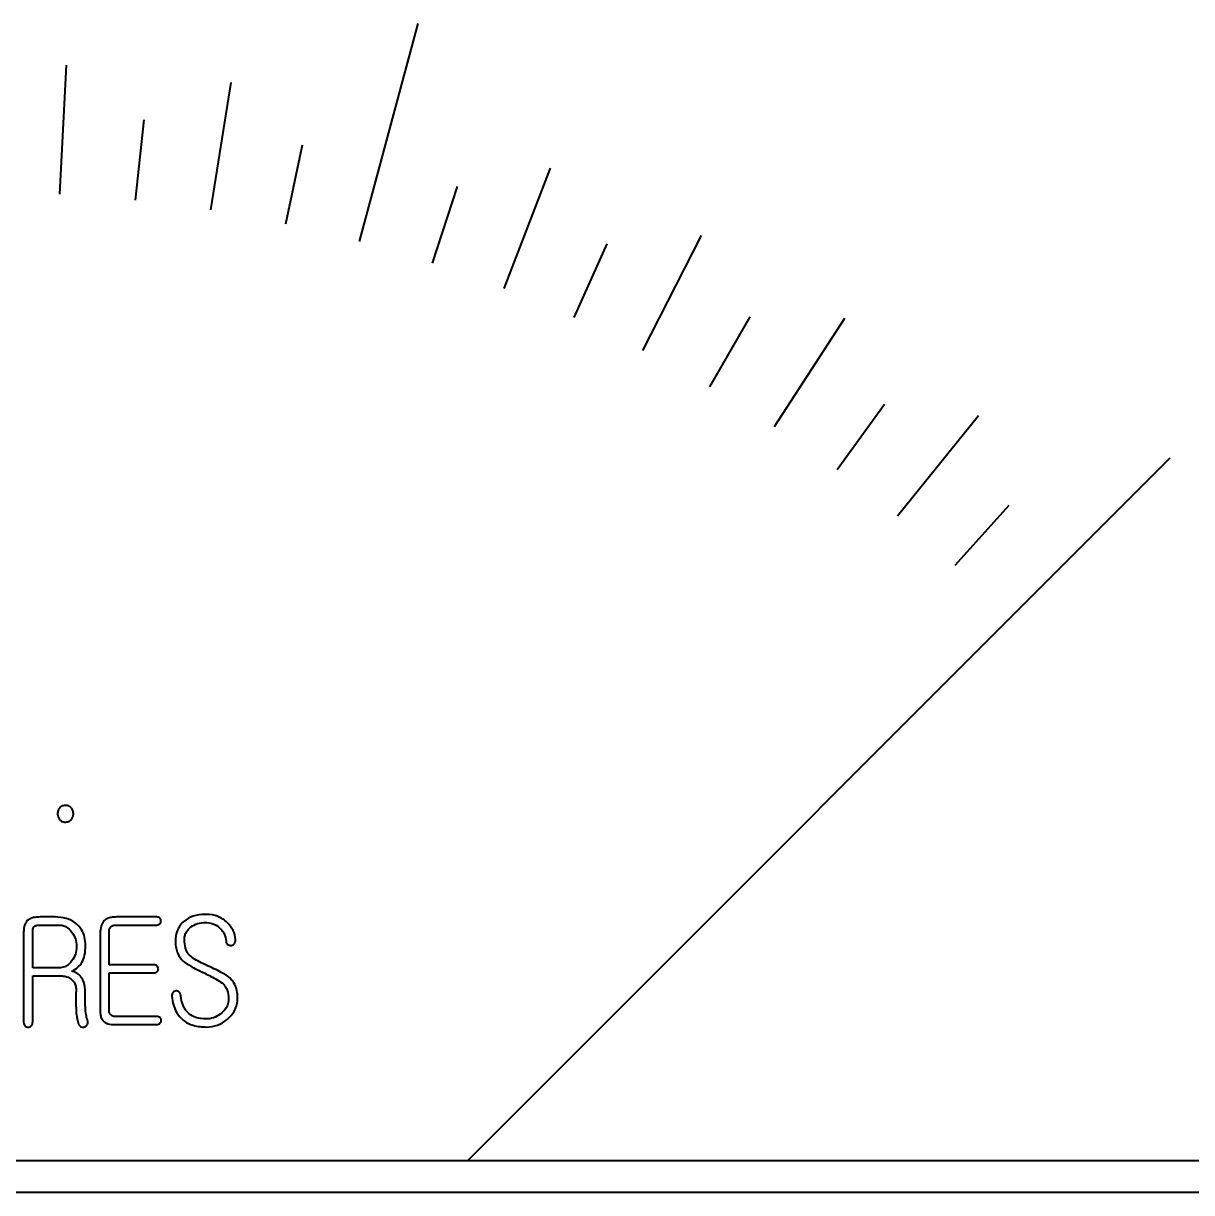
# Model space of a CAD drawing. Header units: millimetres. Extents: x 0 to 4752, y 0 to 3360.
# Drawn here: x 1899.65 to 1935.86, y 1731.88 to 1768.11 of the extents above; entities that cross this region are included whole.
import ezdxf

# ---------------------------------------------------------------- set-up
doc = ezdxf.new("R2010")
doc.units = ezdxf.units.MM
doc.header["$LTSCALE"] = 8
doc.layers.add('가시적인 것(ISO)', color=3, linetype='Continuous', lineweight=40)

msp = doc.modelspace()

# ---------------------------------------------------------------- linework, layer by layer
at = {"layer": '가시적인 것(ISO)'}
for p, q in [((1910.069, 1761.349), (1911.881, 1768.11)), ((1900.777, 1762.82), (1900.987, 1766.815)), ((1905.462, 1762.328), (1906.088, 1766.279)), ((1903.126, 1762.635), (1903.387, 1765.122)), ((1907.778, 1761.899), (1908.298, 1764.344)), ((1914.549, 1759.893), (1915.982, 1763.627)), ((1912.328, 1760.68), (1913.101, 1763.057)), ((1918.852, 1757.977), (1920.668, 1761.541)), ((1916.725, 1758.992), (1917.742, 1761.275)), ((1920.922, 1756.853), (1922.172, 1759.018)), ((1922.931, 1755.622), (1925.11, 1758.977)), ((1924.873, 1754.288), (1926.342, 1756.31)), ((1926.742, 1752.854), (1929.259, 1755.962)), ((1913.422, 1732.882), (1935.192, 1754.652)), ((1928.533, 1751.323), (1930.206, 1753.181)), ((1900.631, 1740.422), (1900.169, 1740.422)), ((1903.773, 1740.422), (1902.535, 1740.422)), ((1905.328, 1740.499), (1905.274, 1740.499)), ((1900.155, 1740.173), (1900.749, 1740.173)), ((1902.504, 1740.173), (1903.773, 1740.173)), ((1899.656, 1739.955), (1899.656, 1737.162)), ((1899.937, 1738.844), (1899.937, 1739.982)), ((1902.027, 1739.91), (1902.027, 1737.525)), ((1902.309, 1738.939), (1902.309, 1739.982)), ((1900.749, 1738.844), (1899.937, 1738.844)), ((1899.937, 1737.162), (1899.937, 1738.595)), ((1899.937, 1738.595), (1900.858, 1738.595)), ((1903.696, 1738.939), (1902.309, 1738.939)), ((1902.309, 1737.53), (1902.309, 1738.69)), ((1902.309, 1738.69), (1903.696, 1738.69)), ((1905.224, 1738.699), (1905.269, 1738.677)), ((1901.279, 1738.191), (1901.275, 1738.001)), ((1903.773, 1737.339), (1902.49, 1737.339)), ((1902.476, 1737.09), (1903.773, 1737.09)), ((1849.172, 1732.882), (1947.672, 1732.882)), ((1952.422, 1731.882), (1844.422, 1731.882))]:
    msp.add_line(p, q, dxfattribs=at)
for points, knots in [([(1900.767, 1743.799), (1900.747, 1743.774), (1900.733, 1743.747), (1900.713, 1743.685), (1900.708, 1743.651), (1900.708, 1743.617)], [-0.01958775, -0.01958775, -0.01958775, -0.01958775, -0.01015055, -0.01015055, 0, 0, 0, 0]), ([(1900.953, 1743.876), (1900.932, 1743.876), (1900.911, 1743.874), (1900.872, 1743.866), (1900.853, 1743.86), (1900.809, 1743.838), (1900.787, 1743.821), (1900.767, 1743.799)], [-0.02091591, -0.02091591, -0.02091591, -0.02091591, -0.01461309, -0.01461309, -0.00880844, -0.00880844, 0, 0, 0, 0]), ([(1901.134, 1743.799), (1901.124, 1743.812), (1901.112, 1743.823), (1901.086, 1743.843), (1901.071, 1743.851), (1901.024, 1743.871), (1900.988, 1743.876), (1900.953, 1743.876)], [-0.02047501, -0.02047501, -0.02047501, -0.02047501, -0.01550345, -0.01550345, -0.01056054, -0.01056054, 0, 0, 0, 0]), ([(1901.198, 1743.617), (1901.198, 1743.651), (1901.193, 1743.685), (1901.171, 1743.747), (1901.156, 1743.775), (1901.134, 1743.799)], [-0.01981745, -0.01981745, -0.01981745, -0.01981745, -0.00962268, -0.00962268, 0, 0, 0, 0]), ([(1900.708, 1743.617), (1900.708, 1743.586), (1900.713, 1743.555), (1900.733, 1743.495), (1900.748, 1743.469), (1900.767, 1743.445)], [-0.01873777, -0.01873777, -0.01873777, -0.01873777, -0.00922327, -0.00922327, 0, 0, 0, 0]), ([(1900.767, 1743.445), (1900.779, 1743.431), (1900.792, 1743.419), (1900.82, 1743.398), (1900.835, 1743.389), (1900.884, 1743.369), (1900.918, 1743.364), (1900.953, 1743.364)], [-0.02112339, -0.02112339, -0.02112339, -0.02112339, -0.01572684, -0.01572684, -0.01044157, -0.01044157, 0, 0, 0, 0]), ([(1900.953, 1743.364), (1900.975, 1743.364), (1900.997, 1743.366), (1901.038, 1743.375), (1901.056, 1743.382), (1901.098, 1743.406), (1901.118, 1743.424), (1901.134, 1743.445)], [-0.02078042, -0.02078042, -0.02078042, -0.02078042, -0.01421578, -0.01421578, -0.00820809, -0.00820809, 0, 0, 0, 0]), ([(1901.134, 1743.445), (1901.155, 1743.469), (1901.171, 1743.495), (1901.193, 1743.554), (1901.198, 1743.586), (1901.198, 1743.617)], [-0.01895806, -0.01895806, -0.01895806, -0.01895806, -0.00955613, -0.00955613, 0, 0, 0, 0]), ([(1900.169, 1740.422), (1900.112, 1740.422), (1900.054, 1740.419), (1899.952, 1740.401), (1899.906, 1740.389), (1899.829, 1740.355), (1899.797, 1740.335), (1899.77, 1740.309)], [-0.04224248, -0.04224248, -0.04224248, -0.04224248, -0.02526346, -0.02526346, -0.01140626, -0.01140626, 0, 0, 0, 0]), ([(1901.252, 1740.241), (1901.167, 1740.303), (1901.073, 1740.347), (1900.862, 1740.409), (1900.746, 1740.422), (1900.631, 1740.422)], [-0.06611103, -0.06611103, -0.06611103, -0.06611103, -0.03454931, -0.03454931, 0, 0, 0, 0]), ([(1902.535, 1740.422), (1902.482, 1740.422), (1902.428, 1740.419), (1902.332, 1740.402), (1902.289, 1740.39), (1902.212, 1740.354), (1902.178, 1740.333), (1902.15, 1740.304)], [-0.04123546, -0.04123546, -0.04123546, -0.04123546, -0.0253322, -0.0253322, -0.01206319, -0.01206319, 0, 0, 0, 0]), ([(1903.877, 1740.386), (1903.864, 1740.398), (1903.848, 1740.407), (1903.812, 1740.419), (1903.793, 1740.422), (1903.773, 1740.422)], [-0.01138476, -0.01138476, -0.01138476, -0.01138476, -0.00589661, -0.00589661, 0, 0, 0, 0]), ([(1905.274, 1740.499), (1905.15, 1740.499), (1905.025, 1740.484), (1904.803, 1740.409), (1904.709, 1740.357), (1904.625, 1740.286)], [-0.07016496, -0.07016496, -0.07016496, -0.07016496, -0.03293737, -0.03293737, 0, 0, 0, 0]), ([(1905.972, 1740.245), (1905.93, 1740.287), (1905.884, 1740.324), (1905.786, 1740.388), (1905.735, 1740.414), (1905.569, 1740.48), (1905.449, 1740.499), (1905.328, 1740.499)], [-0.07147977, -0.07147977, -0.07147977, -0.07147977, -0.05375878, -0.05375878, -0.03643392, -0.03643392, 0, 0, 0, 0]), ([(1899.77, 1740.309), (1899.75, 1740.29), (1899.734, 1740.269), (1899.705, 1740.221), (1899.694, 1740.194), (1899.663, 1740.099), (1899.656, 1740.025), (1899.656, 1739.955)], [-0.03779299, -0.03779299, -0.03779299, -0.03779299, -0.02973433, -0.02973433, -0.02098843, -0.02098843, 0, 0, 0, 0]), ([(1899.937, 1739.982), (1899.937, 1740.004), (1899.939, 1740.026), (1899.946, 1740.064), (1899.951, 1740.081), (1899.965, 1740.108), (1899.973, 1740.119), (1899.983, 1740.127)], [-0.01556032, -0.01556032, -0.01556032, -0.01556032, -0.00912949, -0.00912949, -0.00393774, -0.00393774, 0, 0, 0, 0]), ([(1899.983, 1740.127), (1899.992, 1740.135), (1900.002, 1740.142), (1900.024, 1740.153), (1900.038, 1740.158), (1900.084, 1740.17), (1900.121, 1740.173), (1900.155, 1740.173)], [-0.01786474, -0.01786474, -0.01786474, -0.01786474, -0.01430709, -0.01430709, -0.0102244, -0.0102244, 0, 0, 0, 0]), ([(1900.749, 1740.173), (1900.79, 1740.173), (1900.831, 1740.168), (1900.911, 1740.147), (1900.948, 1740.131), (1901.046, 1740.074), (1901.099, 1740.023), (1901.143, 1739.964)], [-0.04660547, -0.04660547, -0.04660547, -0.04660547, -0.03417312, -0.03417312, -0.02203128, -0.02203128, 0, 0, 0, 0]), ([(1901.574, 1739.529), (1901.574, 1739.62), (1901.565, 1739.711), (1901.524, 1739.878), (1901.494, 1739.954), (1901.4, 1740.11), (1901.333, 1740.181), (1901.252, 1740.241)], [-0.0817917, -0.0817917, -0.0817917, -0.0817917, -0.05457237, -0.05457237, -0.03008789, -0.03008789, 0, 0, 0, 0]), ([(1902.15, 1740.304), (1902.129, 1740.283), (1902.111, 1740.259), (1902.08, 1740.205), (1902.068, 1740.175), (1902.035, 1740.07), (1902.027, 1739.987), (1902.027, 1739.91)], [-0.04195215, -0.04195215, -0.04195215, -0.04195215, -0.03304548, -0.03304548, -0.02333378, -0.02333378, 0, 0, 0, 0]), ([(1902.309, 1739.982), (1902.309, 1740.011), (1902.312, 1740.039), (1902.329, 1740.085), (1902.34, 1740.103), (1902.354, 1740.118)], [-0.014738, -0.014738, -0.014738, -0.014738, -0.00625443, -0.00625443, 0, 0, 0, 0]), ([(1902.354, 1740.118), (1902.363, 1740.127), (1902.373, 1740.135), (1902.395, 1740.149), (1902.406, 1740.155), (1902.446, 1740.169), (1902.475, 1740.173), (1902.504, 1740.173)], [-0.01637798, -0.01637798, -0.01637798, -0.01637798, -0.01254625, -0.01254625, -0.00865005, -0.00865005, 0, 0, 0, 0]), ([(1903.773, 1740.173), (1903.785, 1740.173), (1903.798, 1740.174), (1903.821, 1740.178), (1903.831, 1740.182), (1903.855, 1740.193), (1903.867, 1740.202), (1903.877, 1740.213)], [-0.01161934, -0.01161934, -0.01161934, -0.01161934, -0.00791519, -0.00791519, -0.00458114, -0.00458114, 0, 0, 0, 0]), ([(1903.913, 1740.3), (1903.913, 1740.316), (1903.911, 1740.331), (1903.898, 1740.361), (1903.889, 1740.374), (1903.877, 1740.386)], [-0.009711176, -0.009711176, -0.009711176, -0.009711176, -0.004887734, -0.004887734, 0, 0, 0, 0]), ([(1903.877, 1740.213), (1903.889, 1740.225), (1903.898, 1740.238), (1903.911, 1740.268), (1903.913, 1740.284), (1903.913, 1740.3)], [-0.00971164, -0.00971164, -0.00971164, -0.00971164, -0.004823673, -0.004823673, 0, 0, 0, 0]), ([(1904.625, 1740.286), (1904.582, 1740.249), (1904.544, 1740.207), (1904.477, 1740.115), (1904.45, 1740.066), (1904.381, 1739.899), (1904.362, 1739.775), (1904.362, 1739.651)], [-0.07126225, -0.07126225, -0.07126225, -0.07126225, -0.05419658, -0.05419658, -0.03721927, -0.03721927, 0, 0, 0, 0]), ([(1904.643, 1739.733), (1904.643, 1739.774), (1904.648, 1739.815), (1904.669, 1739.894), (1904.684, 1739.93), (1904.74, 1740.023), (1904.788, 1740.073), (1904.843, 1740.114)], [-0.04496548, -0.04496548, -0.04496548, -0.04496548, -0.03258597, -0.03258597, -0.02059948, -0.02059948, 0, 0, 0, 0]), ([(1904.843, 1740.114), (1904.906, 1740.159), (1904.975, 1740.193), (1905.126, 1740.239), (1905.206, 1740.25), (1905.287, 1740.25)], [-0.04756432, -0.04756432, -0.04756432, -0.04756432, -0.0242498, -0.0242498, 0, 0, 0, 0]), ([(1905.287, 1740.25), (1905.367, 1740.25), (1905.445, 1740.238), (1905.592, 1740.187), (1905.658, 1740.149), (1905.718, 1740.1)], [-0.04695335, -0.04695335, -0.04695335, -0.04695335, -0.02314655, -0.02314655, 0, 0, 0, 0]), ([(1905.718, 1740.1), (1905.749, 1740.073), (1905.777, 1740.044), (1905.827, 1739.98), (1905.849, 1739.946), (1905.904, 1739.833), (1905.924, 1739.75), (1905.931, 1739.665)], [-0.05003729, -0.05003729, -0.05003729, -0.05003729, -0.03773837, -0.03773837, -0.02564629, -0.02564629, 0, 0, 0, 0]), ([(1906.226, 1739.724), (1906.217, 1739.822), (1906.192, 1739.915), (1906.104, 1740.095), (1906.044, 1740.175), (1905.972, 1740.245)], [-0.05979502, -0.05979502, -0.05979502, -0.05979502, -0.03028821, -0.03028821, 0, 0, 0, 0]), ([(1901.143, 1739.964), (1901.194, 1739.9), (1901.233, 1739.83), (1901.286, 1739.673), (1901.298, 1739.59), (1901.298, 1739.506)], [-0.04966647, -0.04966647, -0.04966647, -0.04966647, -0.02516887, -0.02516887, 0, 0, 0, 0]), ([(1904.77, 1739.266), (1904.748, 1739.292), (1904.73, 1739.321), (1904.698, 1739.385), (1904.685, 1739.421), (1904.651, 1739.545), (1904.643, 1739.642), (1904.643, 1739.733)], [-0.04882588, -0.04882588, -0.04882588, -0.04882588, -0.03861707, -0.03861707, -0.02729581, -0.02729581, 0, 0, 0, 0]), ([(1906.189, 1739.597), (1906.196, 1739.605), (1906.202, 1739.614), (1906.212, 1739.633), (1906.216, 1739.643), (1906.225, 1739.676), (1906.227, 1739.7), (1906.226, 1739.724)], [-0.013556, -0.013556, -0.013556, -0.013556, -0.01034942, -0.01034942, -0.00710447, -0.00710447, 0, 0, 0, 0]), ([(1901.298, 1739.506), (1901.298, 1739.423), (1901.286, 1739.342), (1901.233, 1739.187), (1901.194, 1739.117), (1901.143, 1739.053)], [-0.04923435, -0.04923435, -0.04923435, -0.04923435, -0.02438705, -0.02438705, 0, 0, 0, 0]), ([(1901.461, 1739.012), (1901.502, 1739.081), (1901.529, 1739.158), (1901.567, 1739.331), (1901.574, 1739.432), (1901.574, 1739.529)], [-0.05316994, -0.05316994, -0.05316994, -0.05316994, -0.02912758, -0.02912758, 0, 0, 0, 0]), ([(1904.362, 1739.651), (1904.362, 1739.586), (1904.368, 1739.522), (1904.392, 1739.399), (1904.41, 1739.342), (1904.475, 1739.199), (1904.532, 1739.123), (1904.603, 1739.057)], [-0.06647979, -0.06647979, -0.06647979, -0.06647979, -0.04702986, -0.04702986, -0.02901513, -0.02901513, 0, 0, 0, 0]), ([(1905.931, 1739.665), (1905.932, 1739.653), (1905.934, 1739.641), (1905.941, 1739.62), (1905.946, 1739.61), (1905.961, 1739.588), (1905.972, 1739.578), (1905.985, 1739.57)], [-0.01148786, -0.01148786, -0.01148786, -0.01148786, -0.00794355, -0.00794355, -0.00465431, -0.00465431, 0, 0, 0, 0]), ([(1905.985, 1739.57), (1906, 1739.559), (1906.017, 1739.552), (1906.052, 1739.542), (1906.071, 1739.541), (1906.09, 1739.542)], [-0.01109383, -0.01109383, -0.01109383, -0.01109383, -0.0056343, -0.0056343, 0, 0, 0, 0]), ([(1906.09, 1739.542), (1906.11, 1739.545), (1906.129, 1739.551), (1906.163, 1739.57), (1906.177, 1739.582), (1906.189, 1739.597)], [-0.01176127, -0.01176127, -0.01176127, -0.01176127, -0.00574245, -0.00574245, 0, 0, 0, 0]), ([(1901.143, 1739.053), (1901.114, 1739.014), (1901.081, 1738.978), (1901.008, 1738.92), (1900.97, 1738.896), (1900.871, 1738.855), (1900.811, 1738.844), (1900.749, 1738.844)], [-0.04667983, -0.04667983, -0.04667983, -0.04667983, -0.03208183, -0.03208183, -0.01864053, -0.01864053, 0, 0, 0, 0]), ([(1901.148, 1738.74), (1901.215, 1738.773), (1901.279, 1738.814), (1901.385, 1738.906), (1901.428, 1738.955), (1901.461, 1739.012)], [-0.04211183, -0.04211183, -0.04211183, -0.04211183, -0.01975887, -0.01975887, 0, 0, 0, 0]), ([(1904.603, 1739.057), (1904.663, 1739.002), (1904.751, 1738.946), (1904.956, 1738.828), (1905.097, 1738.758), (1905.224, 1738.699)], [-0.07076117, -0.07076117, -0.07076117, -0.07076117, -0.04179572, -0.04179572, 0, 0, 0, 0]), ([(1905.323, 1738.926), (1905.176, 1738.992), (1905.024, 1739.068), (1904.857, 1739.183), (1904.807, 1739.223), (1904.77, 1739.266)], [-0.05357694, -0.05357694, -0.05357694, -0.05357694, -0.01678772, -0.01678772, 0, 0, 0, 0]), ([(1900.858, 1738.595), (1900.905, 1738.595), (1900.952, 1738.586), (1901.045, 1738.55), (1901.089, 1738.523), (1901.13, 1738.491)], [-0.02987376, -0.02987376, -0.02987376, -0.02987376, -0.01557288, -0.01557288, 0, 0, 0, 0]), ([(1901.425, 1738.577), (1901.389, 1738.619), (1901.348, 1738.655), (1901.253, 1738.711), (1901.202, 1738.73), (1901.148, 1738.74)], [-0.03308617, -0.03308617, -0.03308617, -0.03308617, -0.01654448, -0.01654448, 0, 0, 0, 0]), ([(1903.796, 1738.903), (1903.782, 1738.915), (1903.767, 1738.924), (1903.733, 1738.937), (1903.714, 1738.939), (1903.696, 1738.939)], [-0.01096151, -0.01096151, -0.01096151, -0.01096151, -0.00558051, -0.00558051, 0, 0, 0, 0]), ([(1903.696, 1738.69), (1903.707, 1738.69), (1903.719, 1738.691), (1903.74, 1738.696), (1903.75, 1738.699), (1903.773, 1738.71), (1903.785, 1738.719), (1903.796, 1738.731)], [-0.01119603, -0.01119603, -0.01119603, -0.01119603, -0.00779856, -0.00779856, -0.00468008, -0.00468008, 0, 0, 0, 0]), ([(1903.832, 1738.817), (1903.83, 1738.833), (1903.827, 1738.849), (1903.814, 1738.878), (1903.806, 1738.891), (1903.796, 1738.903)], [-0.009578096, -0.009578096, -0.009578096, -0.009578096, -0.004744873, -0.004744873, 0, 0, 0, 0]), ([(1903.796, 1738.731), (1903.807, 1738.742), (1903.817, 1738.756), (1903.829, 1738.785), (1903.832, 1738.801), (1903.832, 1738.817)], [-0.00971164, -0.00971164, -0.00971164, -0.00971164, -0.004823673, -0.004823673, 0, 0, 0, 0]), ([(1905.269, 1738.677), (1905.391, 1738.619), (1905.535, 1738.547), (1905.718, 1738.439), (1905.789, 1738.393), (1905.836, 1738.35)], [-0.05289322, -0.05289322, -0.05289322, -0.05289322, -0.01903855, -0.01903855, 0, 0, 0, 0]), ([(1906.044, 1738.536), (1905.983, 1738.591), (1905.886, 1738.65), (1905.64, 1738.783), (1905.471, 1738.861), (1905.323, 1738.926)], [-0.08338848, -0.08338848, -0.08338848, -0.08338848, -0.04830195, -0.04830195, 0, 0, 0, 0]), ([(1901.13, 1738.491), (1901.157, 1738.469), (1901.182, 1738.445), (1901.223, 1738.393), (1901.24, 1738.365), (1901.271, 1738.289), (1901.279, 1738.241), (1901.279, 1738.191)], [-0.03495569, -0.03495569, -0.03495569, -0.03495569, -0.02459637, -0.02459637, -0.01488334, -0.01488334, 0, 0, 0, 0]), ([(1901.561, 1738.105), (1901.561, 1738.205), (1901.55, 1738.308), (1901.497, 1738.466), (1901.466, 1738.525), (1901.425, 1738.577)], [-0.04993224, -0.04993224, -0.04993224, -0.04993224, -0.01997331, -0.01997331, 0, 0, 0, 0]), ([(1905.836, 1738.35), (1905.864, 1738.323), (1905.889, 1738.293), (1905.933, 1738.228), (1905.951, 1738.192), (1905.996, 1738.073), (1906.008, 1737.985), (1906.008, 1737.897)], [-0.05002825, -0.05002825, -0.05002825, -0.05002825, -0.03825521, -0.03825521, -0.02635672, -0.02635672, 0, 0, 0, 0]), ([(1906.289, 1737.924), (1906.289, 1737.997), (1906.283, 1738.07), (1906.255, 1738.206), (1906.234, 1738.268), (1906.166, 1738.408), (1906.112, 1738.477), (1906.044, 1738.536)], [-0.06847724, -0.06847724, -0.06847724, -0.06847724, -0.04661572, -0.04661572, -0.02689565, -0.02689565, 0, 0, 0, 0]), ([(1901.275, 1738.001), (1901.275, 1737.906), (1901.275, 1737.803), (1901.278, 1737.644), (1901.28, 1737.567), (1901.284, 1737.502)], [-0.04823104, -0.04823104, -0.04823104, -0.04823104, -0.01956114, -0.01956114, 0, 0, 0, 0]), ([(1901.57, 1737.629), (1901.564, 1737.692), (1901.562, 1737.765), (1901.559, 1737.918), (1901.559, 1738.015), (1901.561, 1738.105)], [-0.04579057, -0.04579057, -0.04579057, -0.04579057, -0.02702332, -0.02702332, 0, 0, 0, 0]), ([(1904.285, 1738.083), (1904.279, 1738.075), (1904.273, 1738.067), (1904.263, 1738.049), (1904.26, 1738.04), (1904.251, 1738.009), (1904.251, 1737.987), (1904.254, 1737.965)], [-0.01264988, -0.01264988, -0.01264988, -0.01264988, -0.00964381, -0.00964381, -0.00663672, -0.00663672, 0, 0, 0, 0]), ([(1904.254, 1737.965), (1904.262, 1737.875), (1904.277, 1737.785), (1904.323, 1737.621), (1904.353, 1737.546), (1904.445, 1737.381), (1904.513, 1737.298), (1904.598, 1737.23)], [-0.08381323, -0.08381323, -0.08381323, -0.08381323, -0.05682333, -0.05682333, -0.0326647, -0.0326647, 0, 0, 0, 0]), ([(1904.376, 1738.133), (1904.358, 1738.13), (1904.342, 1738.124), (1904.311, 1738.107), (1904.297, 1738.096), (1904.285, 1738.083)], [-0.01064985, -0.01064985, -0.01064985, -0.01064985, -0.00531189, -0.00531189, 0, 0, 0, 0]), ([(1904.471, 1738.105), (1904.458, 1738.116), (1904.443, 1738.123), (1904.41, 1738.133), (1904.393, 1738.134), (1904.376, 1738.133)], [-0.0102459, -0.0102459, -0.0102459, -0.0102459, -0.00518924, -0.00518924, 0, 0, 0, 0]), ([(1904.526, 1737.987), (1904.523, 1738.012), (1904.517, 1738.037), (1904.497, 1738.077), (1904.486, 1738.092), (1904.471, 1738.105)], [-0.01333215, -0.01333215, -0.01333215, -0.01333215, -0.00580475, -0.00580475, 0, 0, 0, 0]), ([(1904.784, 1737.425), (1904.747, 1737.456), (1904.714, 1737.491), (1904.654, 1737.57), (1904.629, 1737.613), (1904.561, 1737.762), (1904.536, 1737.875), (1904.526, 1737.987)], [-0.06347244, -0.06347244, -0.06347244, -0.06347244, -0.048937, -0.048937, -0.03392419, -0.03392419, 0, 0, 0, 0]), ([(1906.008, 1737.897), (1906.008, 1737.841), (1906.001, 1737.785), (1905.972, 1737.68), (1905.951, 1737.632), (1905.877, 1737.517), (1905.818, 1737.459), (1905.75, 1737.412)], [-0.05769707, -0.05769707, -0.05769707, -0.05769707, -0.04091858, -0.04091858, -0.02488103, -0.02488103, 0, 0, 0, 0]), ([(1905.963, 1737.248), (1906.021, 1737.296), (1906.074, 1737.349), (1906.163, 1737.465), (1906.199, 1737.526), (1906.27, 1737.698), (1906.289, 1737.809), (1906.289, 1737.924)], [-0.07825942, -0.07825942, -0.07825942, -0.07825942, -0.05569503, -0.05569503, -0.03440391, -0.03440391, 0, 0, 0, 0]), ([(1901.284, 1737.502), (1901.289, 1737.426), (1901.298, 1737.347), (1901.323, 1737.214), (1901.339, 1737.153), (1901.361, 1737.099)], [-0.04057972, -0.04057972, -0.04057972, -0.04057972, -0.01769699, -0.01769699, 0, 0, 0, 0]), ([(1901.633, 1737.221), (1901.614, 1737.274), (1901.601, 1737.336), (1901.58, 1737.468), (1901.573, 1737.552), (1901.57, 1737.629)], [-0.04015377, -0.04015377, -0.04015377, -0.04015377, -0.02334314, -0.02334314, 0, 0, 0, 0]), ([(1902.027, 1737.525), (1902.027, 1737.477), (1902.031, 1737.427), (1902.046, 1737.342), (1902.057, 1737.303), (1902.088, 1737.24), (1902.105, 1737.215), (1902.127, 1737.194)], [-0.03531454, -0.03531454, -0.03531454, -0.03531454, -0.02089329, -0.02089329, -0.00919137, -0.00919137, 0, 0, 0, 0]), ([(1902.358, 1737.389), (1902.35, 1737.397), (1902.343, 1737.405), (1902.33, 1737.425), (1902.325, 1737.436), (1902.312, 1737.473), (1902.309, 1737.502), (1902.309, 1737.53)], [-0.01529877, -0.01529877, -0.01529877, -0.01529877, -0.0118976, -0.0118976, -0.00832406, -0.00832406, 0, 0, 0, 0]), ([(1899.656, 1737.162), (1899.656, 1737.138), (1899.66, 1737.113), (1899.676, 1737.075), (1899.685, 1737.061), (1899.697, 1737.049)], [-0.01244285, -0.01244285, -0.01244285, -0.01244285, -0.00512542, -0.00512542, 0, 0, 0, 0]), ([(1899.892, 1737.049), (1899.9, 1737.056), (1899.906, 1737.063), (1899.918, 1737.08), (1899.922, 1737.088), (1899.934, 1737.118), (1899.937, 1737.14), (1899.937, 1737.162)], [-0.01263276, -0.01263276, -0.01263276, -0.01263276, -0.00962426, -0.00962426, -0.00661474, -0.00661474, 0, 0, 0, 0]), ([(1901.633, 1737.09), (1901.638, 1737.099), (1901.641, 1737.11), (1901.646, 1737.131), (1901.647, 1737.141), (1901.647, 1737.176), (1901.641, 1737.199), (1901.633, 1737.221)], [-0.0135512, -0.0135512, -0.0135512, -0.0135512, -0.01033485, -0.01033485, -0.00709845, -0.00709845, 0, 0, 0, 0]), ([(1902.127, 1737.194), (1902.145, 1737.176), (1902.165, 1737.161), (1902.211, 1737.134), (1902.237, 1737.124), (1902.331, 1737.096), (1902.407, 1737.09), (1902.476, 1737.09)], [-0.03681462, -0.03681462, -0.03681462, -0.03681462, -0.02930245, -0.02930245, -0.02088044, -0.02088044, 0, 0, 0, 0]), ([(1902.49, 1737.339), (1902.474, 1737.339), (1902.458, 1737.34), (1902.429, 1737.346), (1902.415, 1737.35), (1902.386, 1737.364), (1902.371, 1737.375), (1902.358, 1737.389)], [-0.01456758, -0.01456758, -0.01456758, -0.01456758, -0.00983604, -0.00983604, -0.00560417, -0.00560417, 0, 0, 0, 0]), ([(1903.886, 1737.303), (1903.871, 1737.315), (1903.854, 1737.324), (1903.815, 1737.336), (1903.794, 1737.339), (1903.773, 1737.339)], [-0.01221467, -0.01221467, -0.01221467, -0.01221467, -0.00633897, -0.00633897, 0, 0, 0, 0]), ([(1903.923, 1737.217), (1903.923, 1737.233), (1903.92, 1737.248), (1903.907, 1737.278), (1903.898, 1737.291), (1903.886, 1737.303)], [-0.009711176, -0.009711176, -0.009711176, -0.009711176, -0.004887734, -0.004887734, 0, 0, 0, 0]), ([(1903.886, 1737.131), (1903.898, 1737.142), (1903.907, 1737.155), (1903.92, 1737.185), (1903.923, 1737.201), (1903.923, 1737.217)], [-0.00971164, -0.00971164, -0.00971164, -0.00971164, -0.004823673, -0.004823673, 0, 0, 0, 0]), ([(1904.598, 1737.23), (1904.69, 1737.154), (1904.796, 1737.101), (1905.044, 1737.027), (1905.185, 1737.013), (1905.323, 1737.013)], [-0.07736329, -0.07736329, -0.07736329, -0.07736329, -0.04151275, -0.04151275, 0, 0, 0, 0]), ([(1905.314, 1737.262), (1905.206, 1737.262), (1905.096, 1737.275), (1904.916, 1737.336), (1904.846, 1737.373), (1904.784, 1737.425)], [-0.05677559, -0.05677559, -0.05677559, -0.05677559, -0.02424852, -0.02424852, 0, 0, 0, 0]), ([(1905.75, 1737.412), (1905.684, 1737.365), (1905.613, 1737.326), (1905.465, 1737.275), (1905.391, 1737.262), (1905.314, 1737.262)], [-0.04708765, -0.04708765, -0.04708765, -0.04708765, -0.02283833, -0.02283833, 0, 0, 0, 0]), ([(1905.323, 1737.013), (1905.439, 1737.013), (1905.552, 1737.032), (1905.771, 1737.113), (1905.872, 1737.173), (1905.963, 1737.248)], [-0.07016994, -0.07016994, -0.07016994, -0.07016994, -0.03547211, -0.03547211, 0, 0, 0, 0]), ([(1899.697, 1737.049), (1899.71, 1737.036), (1899.725, 1737.025), (1899.76, 1737.011), (1899.778, 1737.008), (1899.797, 1737.008)], [-0.01119742, -0.01119742, -0.01119742, -0.01119742, -0.00562659, -0.00562659, 0, 0, 0, 0]), ([(1899.797, 1737.008), (1899.806, 1737.008), (1899.815, 1737.009), (1899.832, 1737.012), (1899.84, 1737.015), (1899.865, 1737.026), (1899.879, 1737.036), (1899.892, 1737.049)], [-0.01070769, -0.01070769, -0.01070769, -0.01070769, -0.00804921, -0.00804921, -0.00545439, -0.00545439, 0, 0, 0, 0]), ([(1901.361, 1737.099), (1901.365, 1737.089), (1901.37, 1737.079), (1901.381, 1737.062), (1901.387, 1737.054), (1901.407, 1737.034), (1901.421, 1737.024), (1901.438, 1737.017)], [-0.01163825, -0.01163825, -0.01163825, -0.01163825, -0.00844011, -0.00844011, -0.00542542, -0.00542542, 0, 0, 0, 0]), ([(1901.438, 1737.017), (1901.456, 1737.011), (1901.475, 1737.008), (1901.513, 1737.008), (1901.533, 1737.011), (1901.551, 1737.017)], [-0.01160373, -0.01160373, -0.01160373, -0.01160373, -0.00590339, -0.00590339, 0, 0, 0, 0]), ([(1901.551, 1737.017), (1901.569, 1737.024), (1901.585, 1737.034), (1901.613, 1737.059), (1901.624, 1737.073), (1901.633, 1737.09)], [-0.01123338, -0.01123338, -0.01123338, -0.01123338, -0.00556721, -0.00556721, 0, 0, 0, 0]), ([(1903.773, 1737.09), (1903.794, 1737.09), (1903.815, 1737.093), (1903.854, 1737.107), (1903.871, 1737.117), (1903.886, 1737.131)], [-0.01244368, -0.01244368, -0.01244368, -0.01244368, -0.00606099, -0.00606099, 0, 0, 0, 0])]:
    msp.add_open_spline(points, degree=3, knots=knots, dxfattribs=at)

doc.saveas('drawing.dxf')
